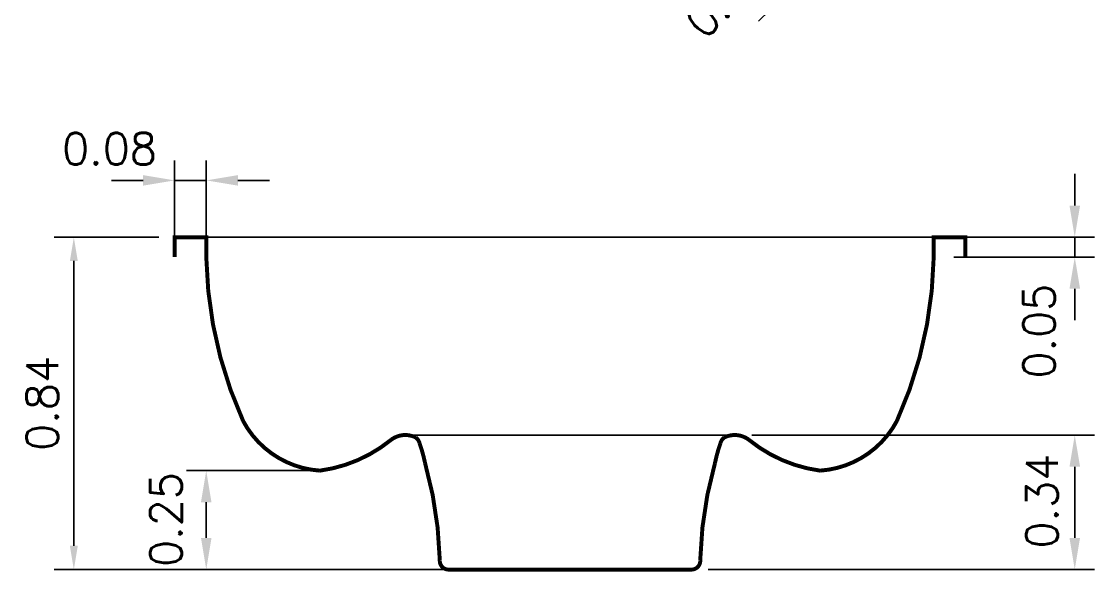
# Model space of a CAD drawing. Extents: x 2.92 to 5.63, y 0.15 to 4.3.
# Drawn here: x 2.92 to 5.634, y 0.153 to 1.543 of the extents above; entities that cross this region are included whole.
import ezdxf

# ---------------------------------------------------------------- set-up
doc = ezdxf.new("R2010")
doc.units = 0
doc.header["$MEASUREMENT"] = 0
doc.layers.get('0').update_dxf_attribs({"linetype": 'CONTINUOUS'})
doc.layers.get('DEFPOINTS').update_dxf_attribs({"linetype": 'CONTINUOUS'})
doc.layers.add('COTAS', color=1, linetype='CONTINUOUS')
doc.layers.add('SPA-ITAPARICA', color=7, linetype='CONTINUOUS')
doc.styles.add('COTA', font='ROMANS.SHX', dxfattribs={"height": 0.08})
doc.dimstyles.new('COTA', dxfattribs={"dimtxt": 0.04, "dimasz": 0.08, "dimexe": 0.05, "dimexo": 0.04, "dimgap": 0.04, "dimtad": 1, "dimzin": 0, "dimtxsty": 'COTA', "dimcen": 0.05, "dimclrd": 256, "dimclre": 256, "dimclrt": 7, "dimaunit": 1, "dimazin": 3, "dimtfac": 1, "dimtix": 1, "dimtofl": 0, "dimtmove": 0, "dimatfit": 3, "dimtolj": 1, "dimtzin": 0})

# ---------------------------------------------------------------- blocks, each defined once
blk = doc.blocks.new('*D10')
at = {"linetype": 'BYBLOCK'}
for p, q in [((151.6524, 145.5115), (151.3874, 145.5115)), ((151.4374, 145.4515), (151.4374, 144.7315)), ((152.343, 144.6715), (151.3874, 144.6715))]:
    blk.add_line(p, q, dxfattribs=at)
for points in [[(151.4274, 145.4515), (151.4474, 145.4515), (151.4374, 145.5115)], [(151.4274, 144.7315), (151.4474, 144.7315), (151.4374, 144.6715)]]:
    blk.add_solid(points, dxfattribs=at)
at = {"layer": 'DEFPOINTS', "color": 0, "linetype": 'BYBLOCK'}
for p in [(151.6924, 145.5115), (151.4374, 144.6715), (152.383, 144.6715)]:
    blk.add_point(p, dxfattribs=at)
at = {"color": 7, "linetype": 'BYBLOCK', "insert": (151.3574, 145.0915), "char_height": 0.08, "attachment_point": 5, "rotation": 90, "style": 'COTA'}
blk.add_mtext('\\A1;0.84', dxfattribs=at)
blk = doc.blocks.new('*D9')
at = {"linetype": 'BYBLOCK'}
for p, q in [((153.9691, 145.5915), (153.9691, 145.6715)), ((153.663, 145.5115), (154.0191, 145.5115)), ((153.9691, 145.4615), (153.9691, 145.5115)), ((153.663, 145.4615), (154.0191, 145.4615)), ((153.9691, 145.3815), (153.9691, 145.3015))]:
    blk.add_line(p, q, dxfattribs=at)
for points in [[(153.9558, 145.5915), (153.9825, 145.5915), (153.9691, 145.5115)], [(153.9558, 145.3815), (153.9825, 145.3815), (153.9691, 145.4615)]]:
    blk.add_solid(points, dxfattribs=at)
at = {"layer": 'DEFPOINTS', "color": 0, "linetype": 'BYBLOCK'}
for p in [(153.623, 145.5115), (153.9691, 145.5115), (153.623, 145.4615)]:
    blk.add_point(p, dxfattribs=at)
at = {"color": 7, "linetype": 'BYBLOCK', "insert": (153.8789, 145.274), "char_height": 0.08, "attachment_point": 5, "rotation": 90, "style": 'COTA'}
blk.add_mtext('\\A1;0.05', dxfattribs=at)
blk = doc.blocks.new('*D8')
at = {"linetype": 'BYBLOCK'}
for p, q in [((153.1522, 145.0115), (154.0191, 145.0115)), ((153.9691, 144.7515), (153.9691, 144.9315)), ((153.0418, 144.6715), (154.0191, 144.6715))]:
    blk.add_line(p, q, dxfattribs=at)
for points in [[(153.9558, 144.9315), (153.9825, 144.9315), (153.9691, 145.0115)], [(153.9558, 144.7515), (153.9825, 144.7515), (153.9691, 144.6715)]]:
    blk.add_solid(points, dxfattribs=at)
at = {"layer": 'DEFPOINTS', "color": 0, "linetype": 'BYBLOCK'}
for p in [(153.1122, 145.0115), (153.9691, 145.0115), (153.0018, 144.6715)]:
    blk.add_point(p, dxfattribs=at)
at = {"color": 7, "linetype": 'BYBLOCK', "insert": (153.8859, 144.8444), "char_height": 0.08, "attachment_point": 5, "rotation": 90, "style": 'COTA'}
blk.add_mtext('\\A1;0.34', dxfattribs=at)
blk = doc.blocks.new('*D7')
at = {"linetype": 'BYBLOCK'}
for p, q in [((152.0458, 144.9217), (151.7223, 144.9217)), ((151.7723, 144.7515), (151.7723, 144.8417)), ((152.3781, 144.6715), (151.7223, 144.6715))]:
    blk.add_line(p, q, dxfattribs=at)
for points in [[(151.759, 144.8417), (151.7856, 144.8417), (151.7723, 144.9217)], [(151.759, 144.7515), (151.7856, 144.7515), (151.7723, 144.6715)]]:
    blk.add_solid(points, dxfattribs=at)
at = {"layer": 'DEFPOINTS', "color": 0, "linetype": 'BYBLOCK'}
for p in [(151.7723, 144.9217), (152.0858, 144.9217), (152.4181, 144.6715)]:
    blk.add_point(p, dxfattribs=at)
at = {"color": 7, "linetype": 'BYBLOCK', "insert": (151.6703, 144.7978), "char_height": 0.08, "attachment_point": 5, "rotation": 90, "style": 'COTA'}
blk.add_mtext('\\A1;0.25', dxfattribs=at)
blk = doc.blocks.new('*D6')
at = {"linetype": 'BYBLOCK'}
for p, q in [((151.6924, 145.496), (151.6924, 145.7052)), ((151.7724, 145.496), (151.7724, 145.7052)), ((151.6124, 145.6552), (151.5324, 145.6552)), ((151.6924, 145.6552), (151.7724, 145.6552)), ((151.8524, 145.6552), (151.9324, 145.6552))]:
    blk.add_line(p, q, dxfattribs=at)
for points in [[(151.6124, 145.6685), (151.6124, 145.6419), (151.6924, 145.6552)], [(151.8524, 145.6685), (151.8524, 145.6419), (151.7724, 145.6552)]]:
    blk.add_solid(points, dxfattribs=at)
at = {"layer": 'DEFPOINTS', "color": 0, "linetype": 'BYBLOCK'}
for p in [(151.7724, 145.6552), (151.6924, 145.456), (151.7724, 145.456)]:
    blk.add_point(p, dxfattribs=at)
at = {"color": 7, "linetype": 'BYBLOCK', "insert": (151.5276, 145.7352), "char_height": 0.08, "attachment_point": 5, "style": 'COTA'}
blk.add_mtext('\\A1;0.08', dxfattribs=at)
blk = doc.blocks.new('*D12')
at = {"linetype": 'BYBLOCK'}
for p, q in [((4.8752, 1.9198), (5.0532, 1.7418)), ((5.0744, 1.8338), (5.131, 1.8903)), ((4.755, 1.7996), (4.933, 1.6216)), ((4.8976, 1.657), (5.0178, 1.7772)), ((4.8411, 1.6004), (4.7845, 1.5438))]:
    blk.add_line(p, q, dxfattribs=at)
for points in [[(5.065, 1.8432), (5.0838, 1.8243), (5.0178, 1.7772)], [(4.8316, 1.6098), (4.8505, 1.591), (4.8976, 1.657)]]:
    blk.add_solid(points, dxfattribs=at)
at = {"layer": 'DEFPOINTS', "color": 0, "linetype": 'BYBLOCK'}
for p in [(4.847, 1.9481, -2.7), (4.7267, 1.8279), (5.0178, 1.7772, 2.7)]:
    blk.add_point(p, dxfattribs=at)
at = {"color": 7, "linetype": 'BYBLOCK', "insert": (4.704, 1.6078), "char_height": 0.08, "attachment_point": 5, "rotation": 45, "style": 'COTA'}
blk.add_mtext('\\A1;0.17', dxfattribs=at)

msp = doc.modelspace()

# ---------------------------------------------------------------- linework, layer by layer
at = {"layer": 'SPA-ITAPARICA'}
for p, q in [((3.3874, 0.998), (5.2274, 0.998)), ((3.8876, 0.498), (4.7273, 0.498))]:
    msp.add_line(p, q, dxfattribs=at)
at = {"layer": 'SPA-ITAPARICA', "const_width": 0.01}
msp.add_lwpolyline([(3.3074, 0.948), (3.3074, 0.998), (3.3874, 0.998), (3.3874, 0.948, 0.101955), (3.4807, 0.5333, 0.258323), (3.6748, 0.408, 0.138625), (3.8551, 0.4861, -0.284978), (3.9173, 0.4918, -0.174279), (3.9269, 0.477, -0.036186), (3.9408, 0.4272, -0.062806), (3.9781, 0.1818, 0.410618), (3.998, 0.158), (4.6168, 0.158, 0.410618), (4.6368, 0.1818, -0.062806), (4.6741, 0.4272, -0.036186), (4.6879, 0.477, -0.174279), (4.6976, 0.4918, -0.284978), (4.7597, 0.4861, 0.138625), (4.94, 0.408, 0.258323), (5.1341, 0.5333, 0.101955), (5.2274, 0.948), (5.2274, 0.998), (5.3074, 0.998), (5.3074, 0.948)], format="xyb", dxfattribs=at)

# ---------------------------------------------------------------- dimensions: what is measured, and where the dimension line sits
at = {"layer": 'COTAS'}
dim = msp.add_linear_dim(base=(5.0178, 1.7772, 2.7), p1=(4.7267, 1.8279), p2=(4.847, 1.9481, -2.7), angle=45, dimstyle='COTA', dxfattribs=at)
dim.commit()
dim.dimension.update_dxf_attribs({"geometry": '*D12', "text_midpoint": (4.704, 1.6078), "dimtype": 161})
dim = msp.add_linear_dim(base=(3.3874, 1.1417), p1=(3.3074, 0.9425), p2=(3.3874, 0.9425), dimstyle='COTA', override={"dimgap": 0.04, "dimcen": 0.06, "dimtofl": 0}, dxfattribs=at)
dim.commit()
dim.dimension.update_dxf_attribs({"geometry": '*D6', "text_midpoint": (3.1426, 1.2217), "dimtype": 128, "insert": (-148.385, -144.5135)})
for base, p1, p2, override, picture, middle in [((5.5842, 0.998), (5.2381, 0.948), (5.2381, 0.998), {"dimtxt": 0.04, "dimasz": 0.08, "dimgap": 0.04, "dimtxsty": 'COTA', "dimclrt": 7, "dimtfac": 1}, '*D9', (5.494, 0.7606)), ((3.3873, 0.4082), (4.0331, 0.158), (3.7008, 0.4082), {"dimgap": 0.04, "dimcen": 0.06, "dimtofl": 0}, '*D7', (3.2853, 0.2843))]:
    dim = msp.add_linear_dim(base=base, p1=p1, p2=p2, angle=90, dimstyle='COTA', override=override, dxfattribs=at)
    dim.commit()
    dim.dimension.update_dxf_attribs({"geometry": picture, "text_midpoint": middle, "dimtype": 128, "insert": (-148.385, -144.5135)})
dim = msp.add_linear_dim(base=(3.0524, 0.158), p1=(3.3074, 0.998), p2=(3.998, 0.158), angle=90, dimstyle='COTA', override={"dimtxt": 0.04, "dimasz": 0.06, "dimgap": 0.04, "dimtxsty": 'COTA', "dimclrt": 7, "dimtfac": 1}, dxfattribs=at)
dim.commit()
dim.dimension.update_dxf_attribs({"geometry": '*D10', "text_midpoint": (2.9724, 0.578), "insert": (-148.385, -144.5135)})
dim = msp.add_linear_dim(base=(5.5842, 0.498), p1=(4.6168, 0.158), p2=(4.7273, 0.498), angle=90, dimstyle='COTA', dxfattribs=at)
dim.commit()
dim.dimension.update_dxf_attribs({"geometry": '*D8', "text_midpoint": (5.5009, 0.3309), "dimtype": 128, "insert": (-148.385, -144.5135)})

doc.saveas('drawing.dxf')
